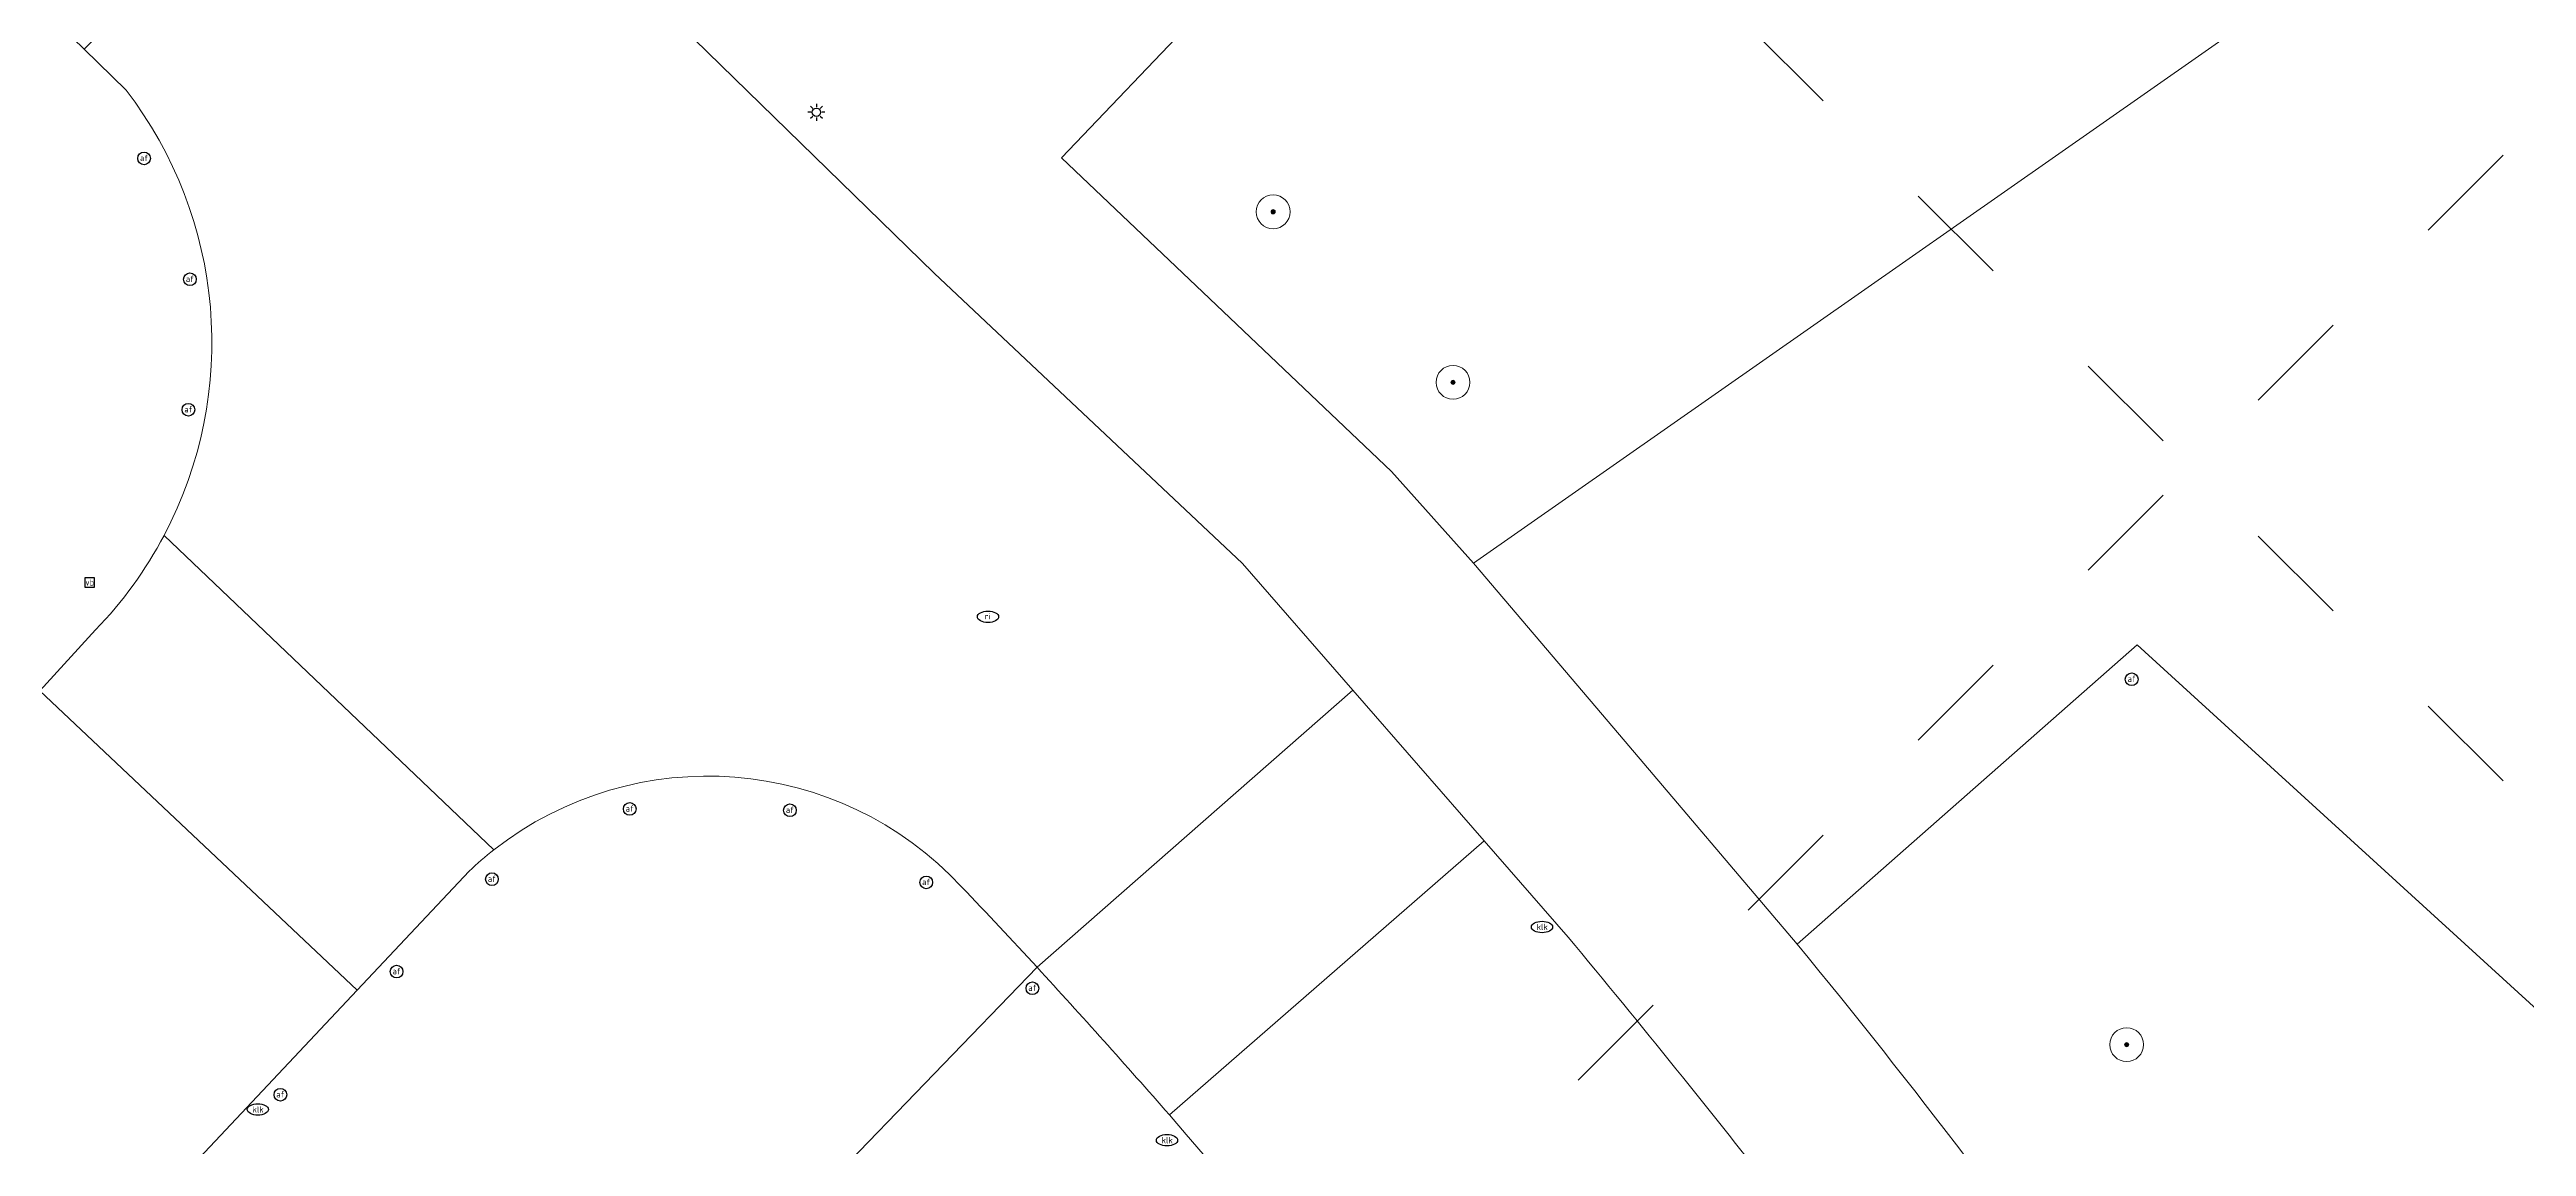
# Model space of a CAD drawing. Header units: metres. Extents: x 30438 to 30782, y 387448 to 387694.
# Drawn here: x 30585.7 to 30614.93, y 387539.66 to 387552.61 of the extents above; entities that cross this region are included whole.
import ezdxf
from ezdxf.enums import TextEntityAlignment as Align

# ---------------------------------------------------------------- set-up
doc = ezdxf.new("R2010")
doc.units = ezdxf.units.M
doc.linetypes.add('HIDDEN5', pattern=[2.8375, 1.25, -1.5875])
for name, color, linetype, lineweight in [('B-GV-GR-BEPLANTING_CULTUUR_HEESTERS-GV', 90, 'Continuous', 18), ('B-GV-GR-BOOM-S', 90, 'Continuous', 25), ('B-GV-IE-MEUBILAIR-S', 7, 'Continuous', 25), ('B-GV-VH-OPENVERHARDING_BETONSTRAATSTEEN-GV', 90, 'Continuous', 18), ('B-GV-VH-OPENVERHARDING_TEGEL-GV', 90, 'Continuous', 18)]:
    doc.layers.add(name, color=color, linetype=linetype, lineweight=lineweight)
doc.styles.add('NLCS-ISO', font='NLCS-ISO.ttf')

# ---------------------------------------------------------------- blocks, each defined once
blk = doc.blocks.new('SIE-MEUBILAIR_BORD_VERKEER-SO')
blk.add_lwpolyline([(-0.5625, -0.5625), (0.5625, -0.5625), (0.5625, 0.5625), (-0.5625, 0.5625)], close=True)
at = {"style": 'NLCS-ISO'}
blk.add_text('vb', height=0.75, dxfattribs=at).set_placement((0, 0), align=Align.MIDDLE_CENTER)
blk = doc.blocks.new('SIE-MEUBILAIR_PAAL_AFSLUITPAAL-SO')
blk.add_circle((0, 0), 0.75)
at = {"style": 'NLCS-ISO'}
blk.add_text('af', height=0.75, dxfattribs=at).set_placement((0, 0.05), align=Align.MIDDLE_CENTER)
blk = doc.blocks.new('SIE-MEUBILAIR_PAAL_LICHTMAST-SO')
for points in [[(-0.62, 0), (-1, 0)], [(-0.71, 0.71), (-0.44, 0.44)], [(0, 1), (0, 0.62)], [(0.44, 0.44), (0.71, 0.71)], [(1, 0), (0.62, 0)], [(-0.71, -0.71), (-0.44, -0.44)], [(0, -0.62), (0, -1)], [(0.44, -0.44), (0.71, -0.71)]]:
    blk.add_lwpolyline(points)
blk.add_circle((0, 0), 0.5)
blk = doc.blocks.new('SIE-MEUBILAIR_PUT_RIOOLPUT-SO')
blk.add_ellipse((0, 0), major_axis=(1.25, 0), ratio=0.54)
at = {"style": 'NLCS-ISO'}
blk.add_text('ri', height=0.75, dxfattribs=at).set_placement((-0.04, 0.07), align=Align.MIDDLE_CENTER)
blk = doc.blocks.new('SIE-MEUBILAIR_PUT_KOLK-SO')
blk.add_ellipse((0, 0), major_axis=(1.25, 0), ratio=0.54)
at = {"style": 'NLCS-ISO'}
blk.add_text('klk', height=0.75, dxfattribs=at).set_placement((0.03, 0), align=Align.MIDDLE_CENTER)
blk = doc.blocks.new('SGR-BOOM_GBKN-SO')
at = {"linetype": 'ByBlock', "lineweight": 18}
h = blk.add_hatch(color=0, dxfattribs=at)
h.dxf.hatch_style = 1
edge = h.paths.add_edge_path()
edge.add_arc((0, 0), 0.25, 0, 360)
at = {"color": 0, "linetype": 'ByBlock', "lineweight": 18}
for radius in [2, 0.25]:
    blk.add_circle((0, 0), radius, dxfattribs=at)
at = {"color": 0, "linetype": 'ByBlock', "lineweight": 18, "style": 'NLCS-ISO'}
blk.add_attdef('SOORT', (2.5, 0), '', height=1.5, dxfattribs=at)

msp = doc.modelspace()

# ---------------------------------------------------------------- linework, layer by layer
at = {"linetype": 'HIDDEN5'}
for p, q in [((30710.96, 387647.669), (30510.96, 387447.669)), ((30710.96, 387447.669), (30510.96, 387647.669))]:
    msp.add_line(p, q, dxfattribs=at)
at = {"layer": 'B-GV-GR-BEPLANTING_CULTUUR_HEESTERS-GV'}
msp.add_lwpolyline([(30619.969, 387532.752), (30630.338, 387565.788), (30628.978, 387566.163), (30621.529, 387541.876), (30621.876, 387541.756), (30621.599, 387540.882), (30621.259, 387540.999), (30619.969, 387536.791), (30615.683, 387540.701), (30610.332, 387545.583), (30606.322, 387542.048)], dxfattribs=at)
msp.add_lwpolyline([(30606.322, 387542.048, -0.017583), (30610.233, 387536.925)], format="xyb", dxfattribs=at)
at = {"layer": 'B-GV-VH-OPENVERHARDING_BETONSTRAATSTEEN-GV'}
msp.add_lwpolyline([(30615.683, 387540.701), (30624.37, 387568.828), (30621.562, 387571.548), (30617.192, 387562.283), (30616.333, 387560.464), (30613.348, 387554.136), (30602.5, 387546.547), (30604.223, 387544.519), (30606.322, 387542.048), (30610.332, 387545.583)], close=True, dxfattribs=at)
for points in [[(30596.135, 387549.97), (30589.684, 387556.266), (30586.104, 387552.612), (30586.599, 387552.13)], [(30597.35, 387541.777), (30601.078, 387545.048), (30599.775, 387546.544), (30596.135, 387549.97)], [(30587.048, 387546.875), (30590.94, 387543.164)], [(30590.94, 387543.164), (30587.048, 387546.875)], [(30586.239, 387545.759), (30585.581, 387545.041), (30589.326, 387541.508), (30590.646, 387542.911)], [(30584.792, 387536.688), (30589.326, 387541.508), (30585.581, 387545.041), (30584.215, 387543.551), (30581.084, 387540.322)], [(30602.627, 387543.27), (30601.078, 387545.048), (30597.35, 387541.777)], [(30603.619, 387542.131), (30602.627, 387543.27), (30598.911, 387540.035)], [(30598.911, 387540.035), (30602.627, 387543.27)]]:
    msp.add_lwpolyline(points, dxfattribs=at)
for points in [[(30586.599, 387552.13, -0.293056), (30587.048, 387546.875)], [(30587.048, 387546.875, -0.070249), (30586.239, 387545.759)], [(30590.94, 387543.164, -0.389438), (30596.46, 387542.727)], [(30590.646, 387542.911, -0.023769), (30590.94, 387543.164)], [(30596.46, 387542.727, -0.004343), (30597.35, 387541.777)], [(30608.561, 387535.815, 0.01496), (30603.619, 387542.131)], [(30597.35, 387541.777, -0.006355), (30598.911, 387540.035)], [(30598.911, 387540.035, -0.058629), (30609.91, 387523.936)]]:
    msp.add_lwpolyline(points, format="xyb", dxfattribs=at)
at = {"layer": 'B-GV-VH-OPENVERHARDING_TEGEL-GV'}
for points in [[(30558.621, 387595.08), (30554.348, 387590.733), (30556.179, 387588.98), (30588.014, 387557.896), (30589.684, 387556.266), (30596.135, 387549.97), (30599.775, 387546.544), (30601.078, 387545.048), (30602.627, 387543.27), (30603.619, 387542.131)], [(30606.322, 387542.048), (30604.223, 387544.519), (30602.5, 387546.547), (30601.531, 387547.63), (30597.638, 387551.33), (30599.24, 387553.005), (30596.966, 387555.178), (30595.405, 387553.537), (30569.962, 387578.448), (30571.15, 387579.775), (30571.123, 387579.801), (30568.894, 387581.906), (30568.862, 387581.937), (30567.619, 387580.625), (30558.998, 387589.007), (30558.804, 387589.089), (30558.621, 387595.08)], [(30586.599, 387552.13), (30586.104, 387552.612), (30584.453, 387554.22), (30552.651, 387585.196)], [(30585.039, 387547.347), (30584.197, 387546.347), (30585.581, 387545.041), (30586.239, 387545.759)], [(30590.646, 387542.911), (30589.326, 387541.508), (30584.792, 387536.688)], [(30563.906, 387524.257), (30565.372, 387524.981), (30584.426, 387534.031), (30594.919, 387539.26), (30597.35, 387541.777)], [(30597.35, 387541.777), (30594.919, 387539.26), (30596.839, 387539.304)]]:
    msp.add_lwpolyline(points, dxfattribs=at)
for points in [[(30587.048, 387546.875, 0.293056), (30586.599, 387552.13)], [(30586.239, 387545.759, 0.070249), (30587.048, 387546.875)], [(30596.46, 387542.727, 0.389438), (30590.94, 387543.164)], [(30590.94, 387543.164, 0.023769), (30590.646, 387542.911)], [(30597.35, 387541.777, 0.004343), (30596.46, 387542.727)], [(30603.619, 387542.131, -0.01496), (30608.561, 387535.815)], [(30610.233, 387536.925, 0.017583), (30606.322, 387542.048)], [(30598.911, 387540.035, 0.006355), (30597.35, 387541.777)], [(30609.91, 387523.936, 0.058629), (30598.911, 387540.035)]]:
    msp.add_lwpolyline(points, format="xyb", dxfattribs=at)

# ---------------------------------------------------------------- block references
at = {"layer": 'B-GV-GR-BOOM-S', "xscale": 0.1, "yscale": 0.1, "zscale": 0.1}
for p in [(30600.136, 387550.694), (30602.259, 387548.681), (30610.209, 387540.864)]:
    msp.add_blockref('SGR-BOOM_GBKN-SO', p, dxfattribs=at)
at = {"layer": 'B-GV-IE-MEUBILAIR-S', "xscale": 0.1, "yscale": 0.1, "zscale": 0.1}
for name, p in [('SIE-MEUBILAIR_PAAL_LICHTMAST-SO', (30594.746, 387551.868)), ('SIE-MEUBILAIR_PAAL_AFSLUITPAAL-SO', (30586.812, 387551.324)), ('SIE-MEUBILAIR_PAAL_AFSLUITPAAL-SO', (30587.352, 387549.897)), ('SIE-MEUBILAIR_PAAL_AFSLUITPAAL-SO', (30587.335, 387548.358)), ('SIE-MEUBILAIR_BORD_VERKEER-SO', (30586.17, 387546.319)), ('SIE-MEUBILAIR_PUT_RIOOLPUT-SO', (30596.771, 387545.914)), ('SIE-MEUBILAIR_PAAL_AFSLUITPAAL-SO', (30610.268, 387545.177)), ('SIE-MEUBILAIR_PAAL_AFSLUITPAAL-SO', (30592.543, 387543.646)), ('SIE-MEUBILAIR_PAAL_AFSLUITPAAL-SO', (30594.433, 387543.63)), ('SIE-MEUBILAIR_PAAL_AFSLUITPAAL-SO', (30590.916, 387542.817)), ('SIE-MEUBILAIR_PAAL_AFSLUITPAAL-SO', (30596.042, 387542.779)), ('SIE-MEUBILAIR_PUT_KOLK-SO', (30603.309, 387542.253)), ('SIE-MEUBILAIR_PAAL_AFSLUITPAAL-SO', (30589.791, 387541.727)), ('SIE-MEUBILAIR_PAAL_AFSLUITPAAL-SO', (30597.295, 387541.53)), ('SIE-MEUBILAIR_PAAL_AFSLUITPAAL-SO', (30588.42, 387540.273)), ('SIE-MEUBILAIR_PUT_KOLK-SO', (30588.154, 387540.099)), ('SIE-MEUBILAIR_PUT_KOLK-SO', (30598.883, 387539.736))]:
    msp.add_blockref(name, p, dxfattribs=at)

doc.saveas('drawing.dxf')
